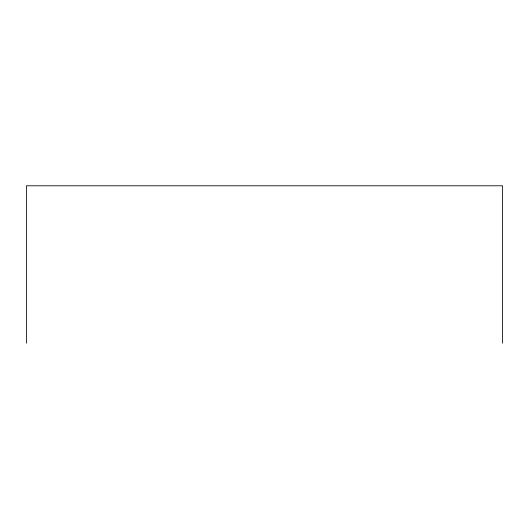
<?xml version="1.0" encoding="UTF-8"?>
<svg xmlns="http://www.w3.org/2000/svg" width="529" height="529" viewBox="0 0 529 529"><rect width="100%" height="100%" fill="white"/><g stroke="black" fill="none" stroke-linecap="round" stroke-linejoin="round"><path stroke-width="0.79" d="M502.55 343.209L502.55 185.791L26.45 185.791L26.45 343.209"/></g></svg>
